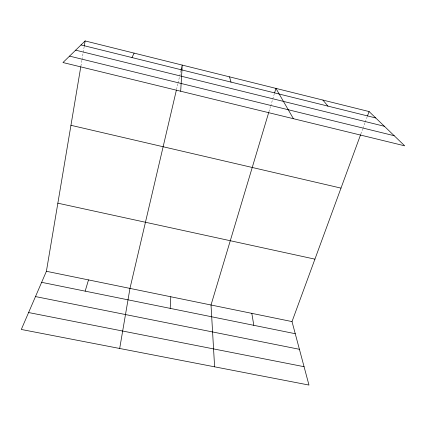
<?xml version="1.0" encoding="UTF-8"?>
<svg xmlns="http://www.w3.org/2000/svg" width="426" height="426" viewBox="0 0 426 426"><rect width="100%" height="100%" fill="white"/><g stroke="black" fill="none" stroke-linecap="round" stroke-linejoin="round"><path stroke-width="0.32" stroke-dasharray="2.13 1.6" d="M80.892 66.174L81.872 60.354M81.978 59.704L84.156 46.764M176.502 89.609L177.866 83.805M178.015 83.155L179.527 76.707M179.676 76.057L180.885 70.897M268.902 111.862L270.425 106.788M270.616 106.154L272.518 99.812M272.709 99.178L274.419 93.47M360.849 134.009L362.68 129.019M362.909 128.396L364.97 122.784M365.199 122.161L367.26 116.548"/><path stroke-width="0.64" d="M170.187 308.371L170.799 296.762M180.683 91.228L182.243 65.087L181.034 70.253M360.62 134.632L292.012 321.587L308.972 385.061L21.3 329.463L46.402 271.287L80.78 66.823M84.263 46.114L85.136 40.939L369.092 111.559L404.7 145.83L62.963 62.537L85.136 40.939M119.685 348.479L129.967 288.402L176.353 90.253M85.168 291.144L88.507 279.909M268.715 112.501L211.019 305L214.608 366.823M274.61 92.831L275.942 88.395L293.423 118.71M367.489 115.925L369.092 111.559M131.964 57.558L134.126 53.122M28.601 312.54L304.068 366.701M35.491 296.571L299.414 349.299M41.636 282.326L295.25 333.712M46.402 271.287L292.012 321.587M57.851 203.186L314.926 259.152M70.95 125.308L340.997 188.111M69.555 56.115L394.194 135.718M75.668 50.161L384.396 126.288M81.031 44.938L375.743 117.959M322.935 100.078L327.919 106.111M229.507 76.845L231.02 82.101M251.825 313.355L253.811 325.315"/></g></svg>
